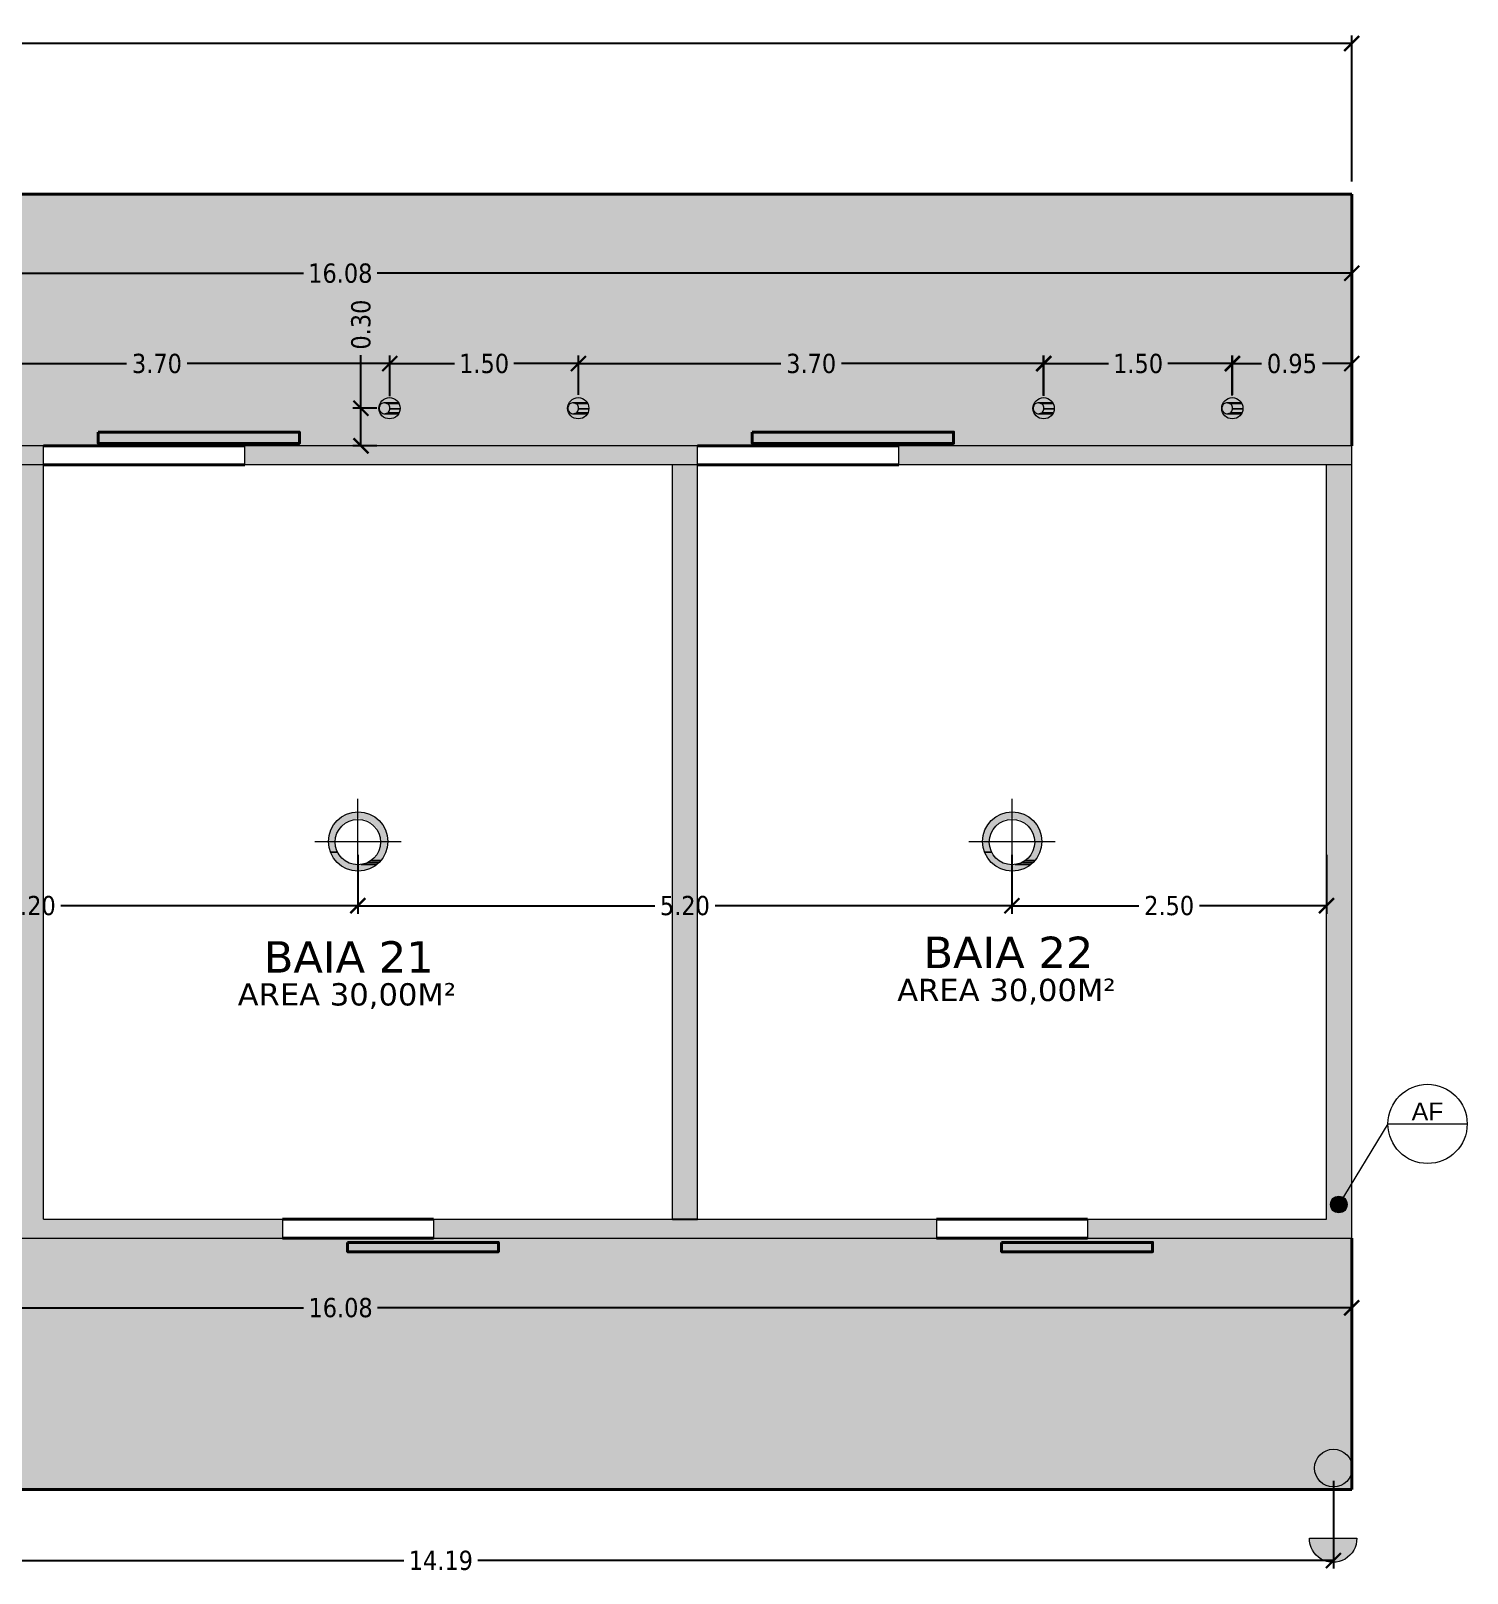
# Model space of a CAD drawing. Header units: millimetres. Extents: x 2543 to 3089, y 1295 to 1485.
# Drawn here: x 3038.11 to 3049.53, y 1411.12 to 1423.39 of the extents above; entities that cross this region are included whole.
import ezdxf

# ---------------------------------------------------------------- set-up
doc = ezdxf.new("R2010")
doc.units = ezdxf.units.MM
doc.layers.get('Defpoints').update_dxf_attribs({"lineweight": 0})
for name, color, linetype, lineweight in [('AF-Indicação coluna', 5, 'Continuous', 20), ('AF-Textos coluna', 7, 'Continuous', 20), ('ARQ. Linha Grossa', 5, 'Continuous', 40), ('ARQ. Texto', 7, 'Continuous', 0)]:
    doc.layers.add(name, color=color, linetype=linetype, lineweight=lineweight)
doc.layers.add('ARQ. Hachura', color=7, linetype='Continuous', lineweight=0, true_color=0x9e9e9e)
doc.layers.add('PDF_IM- LUMINOTÉCNICO', color=7, linetype='Continuous', true_color=0xa500a5)
doc.styles.add('ARIAL', font='arial.ttf')
doc.styles.add('NICAZA', font='verdana.ttf', dxfattribs={"width": 0.85})
doc.styles.get("Standard").update_dxf_attribs({"font": 'arial.ttf'})
doc.dimstyles.new('esc-100', dxfattribs={"dimscale": 0.85, "dimtxt": 0.18, "dimasz": 0.14, "dimexe": 0.075, "dimexo": 0.12, "dimgap": 0.06, "dimtad": 0, "dimzin": 0, "dimdsep": 46, "dimtxsty": 'NICAZA', "dimblk": 'ARCHTICK', "dimcen": 0.09, "dimclrd": 7, "dimclre": 7, "dimclrt": 7, "dimadec": 1, "dimazin": 0, "dimtfac": 1, "dimtofl": 0, "dimtmove": 0, "dimatfit": 3, "dimfxl": 1, "dimtolj": 1, "dimtzin": 0, "dimarcsym": 0})

# ---------------------------------------------------------------- blocks, each defined once
blk = doc.blocks.new('_ArchTick')
at = {"color": 0, "linetype": 'ByBlock', "const_width": 0.15}
blk.add_lwpolyline([(-0.5, -0.5), (0.5, 0.5)], dxfattribs=at)
blk = doc.blocks.new('*D173')
at = {"layer": 'AF-Indicação coluna', "color": 7, "lineweight": -2, "transparency": 16777216}
for p, q in [((3032.533, 1420.627), (3032.533, 1421.524)), ((3032.533, 1421.46), (3040.279, 1421.46)), ((3048.612, 1421.46), (3040.866, 1421.46)), ((3048.612, 1420.19), (3048.612, 1421.524))]:
    blk.add_line(p, q, dxfattribs=at)
at = {"layer": 'Defpoints', "color": 0, "transparency": 16777216}
for p in [(3048.612, 1421.46), (3032.533, 1420.525), (3048.612, 1420.088)]:
    blk.add_point(p, dxfattribs=at)
at = {"layer": 'AF-Indicação coluna', "color": 7, "lineweight": -2, "transparency": 16777216, "xscale": 0.119, "yscale": 0.119, "zscale": 0.119, "rotation": 180}
blk.add_blockref('_ArchTick', (3032.533, 1421.46), dxfattribs=at)
at = {"layer": 'AF-Indicação coluna', "color": 7, "lineweight": -2, "transparency": 16777216, "xscale": 0.119, "yscale": 0.119, "zscale": 0.119}
blk.add_blockref('_ArchTick', (3048.612, 1421.46), dxfattribs=at)
at = {"layer": 'AF-Indicação coluna', "color": 7, "transparency": 16777216, "insert": (3040.572, 1421.46), "char_height": 0.153, "attachment_point": 5, "style": 'NICAZA'}
blk.add_mtext('\\A1;16.08', dxfattribs=at)
blk = doc.blocks.new('luminaria psio')
at = {"layer": 'PDF_IM- LUMINOTÉCNICO', "transparency": 33554559}
blk.add_hatch(color=256, dxfattribs=at).paths.add_polyline_path([(0.111, 0.515), (-0.102, 0.515), (-0.135, 0.499), (-0.167, 0.499), (-0.298, 0.434), (-0.429, 0.303), (-0.445, 0.27), (-0.445, 0.254), (-0.462, 0.254), (-0.462, 0.221), (-0.478, 0.205), (-0.478, 0.172), (-0.495, 0.172), (-0.495, 0.123), (-0.511, 0.106), (-0.511, 0.074), (-0.495, 0.106), (-0.478, 0.123), (-0.478, 0.156), (-0.462, 0.172), (-0.445, 0.172), (-0.445, 0.188), (-0.429, 0.205), (-0.413, 0.205), (-0.38, 0.237), (-0.364, 0.237), (-0.364, 0.254), (-0.331, 0.254), (-0.315, 0.27), (-0.184, 0.27), (-0.167, 0.254), (-0.135, 0.254), (-0.135, 0.237), (-0.118, 0.237), (-0.086, 0.221), (-0.086, 0.205), (-0.069, 0.205), (-0.02, 0.156), (-0.02, 0.139), (-0.004, 0.123), (-0.004, 0.106), (0.013, 0.074), (0.013, -0.074), (-0.004, -0.09), (-0.004, -0.123), (-0.036, -0.155), (-0.036, -0.172), (-0.069, -0.204), (-0.086, -0.204), (-0.086, -0.221), (-0.118, -0.221), (-0.135, -0.237), (-0.167, -0.253), (-0.184, -0.253), (-0.216, -0.27), (-0.282, -0.27), (-0.315, -0.253), (-0.331, -0.253), (-0.364, -0.237), (-0.38, -0.221), (-0.396, -0.221), (-0.413, -0.204), (-0.429, -0.204), (-0.445, -0.188), (-0.445, -0.172), (-0.478, -0.139), (-0.478, -0.123), (-0.495, -0.106), (-0.495, -0.09), (-0.511, -0.074), (-0.511, -0.106), (-0.495, -0.123), (-0.495, -0.155), (-0.478, -0.172), (-0.478, -0.204), (-0.462, -0.221), (-0.462, -0.237), (-0.445, -0.253), (-0.445, -0.27), (-0.429, -0.303), (-0.396, -0.319), (-0.38, -0.352), (-0.347, -0.368), (-0.331, -0.401), (-0.135, -0.499), (-0.102, -0.499), (-0.069, -0.515), (0.078, -0.515), (0.111, -0.499), (0.144, -0.499), (0.307, -0.417), (0.356, -0.368), (0.389, -0.352), (0.405, -0.319), (0.422, -0.303), (0.438, -0.27), (0.454, -0.27), (0.454, -0.237), (0.471, -0.237), (0.471, -0.204), (0.487, -0.204), (0.487, -0.155), (0.503, -0.139), (0.503, -0.09), (0.52, -0.074), (0.52, 0.074), (0.503, 0.106), (0.503, 0.156), (0.487, 0.172), (0.487, 0.205), (0.471, 0.205), (0.471, 0.237), (0.454, 0.254), (0.454, 0.27), (0.438, 0.27), (0.405, 0.335), (0.356, 0.385), (0.323, 0.401), (0.307, 0.434), (0.176, 0.499), (0.144, 0.499)])
at = {"layer": 'PDF_IM- LUMINOTÉCNICO', "lineweight": 18}
blk.add_lwpolyline([(0.013, 0.008), (0.013, 0.057), (-0.004, 0.106), (-0.02, 0.156), (-0.053, 0.188), (-0.086, 0.221), (-0.135, 0.254), (-0.184, 0.27), (-0.233, 0.27), (-0.282, 0.27), (-0.331, 0.254), (-0.38, 0.237), (-0.429, 0.205), (-0.462, 0.172), (-0.478, 0.123), (-0.511, 0.074), (-0.511, 0.025), (-0.511, -0.024), (-0.511, -0.074), (-0.478, -0.123), (-0.462, -0.155), (-0.429, -0.204), (-0.38, -0.221), (-0.331, -0.253), (-0.282, -0.27), (-0.233, -0.27), (-0.184, -0.253), (-0.135, -0.237), (-0.086, -0.221), (-0.053, -0.188), (-0.02, -0.139), (-0.004, -0.09), (0.013, -0.041)], close=True, dxfattribs=at)
at = {"layer": 'PDF_IM- LUMINOTÉCNICO', "lineweight": 0}
for points in [[(-0.511, 0.074), (-0.511, 0.074), (-0.511, 0.074)], [(-0.511, 0.074), (-0.511, 0.074), (-0.511, 0.074)], [(0.454, 0.27), (-0.233, 0.27), (0.454, 0.27)], [(0.454, 0.27), (-0.216, 0.27), (0.454, 0.27)], [(0.454, 0.254), (-0.167, 0.254), (0.454, 0.254)], [(0.471, 0.237), (-0.135, 0.237), (0.471, 0.237)], [(-0.511, -0.024), (-0.511, -0.024), (-0.511, -0.024)], [(-0.511, -0.024), (-0.511, -0.024), (-0.511, -0.024)], [(-0.511, -0.074), (-0.511, -0.074), (-0.511, -0.074)], [(-0.511, -0.074), (-0.511, -0.074), (-0.511, -0.074)], [(-0.495, -0.09), (-0.511, -0.074), (-0.495, -0.09)], [(0.454, -0.27), (-0.216, -0.27), (0.454, -0.27)], [(0.454, -0.253), (-0.167, -0.253), (0.454, -0.253)], [(0.471, -0.221), (-0.086, -0.221), (0.471, -0.221)], [(0.52, -0.024), (0.013, -0.024), (0.52, -0.024)]]:
    blk.add_lwpolyline(points, dxfattribs=at)
at = {"layer": 'PDF_IM- LUMINOTÉCNICO', "lineweight": 18}
blk.add_circle((0, 0), 0.52, dxfattribs=at)
blk = doc.blocks.new('*D156')
at = {"color": 7, "lineweight": -2, "transparency": 16777216}
for p, q in [((3037.263, 1420.489), (3037.263, 1420.806)), ((3037.263, 1420.742), (3038.873, 1420.742)), ((3040.965, 1420.742), (3039.355, 1420.742)), ((3040.965, 1420.482), (3040.965, 1420.806))]:
    blk.add_line(p, q, dxfattribs=at)
at = {"layer": 'Defpoints', "color": 0, "transparency": 16777216}
for p in [(3040.965, 1420.742), (3037.263, 1420.387), (3040.965, 1420.38)]:
    blk.add_point(p, dxfattribs=at)
at = {"color": 7, "lineweight": -2, "transparency": 16777216, "xscale": 0.119, "yscale": 0.119, "zscale": 0.119, "rotation": 180}
blk.add_blockref('_ArchTick', (3037.263, 1420.742), dxfattribs=at)
at = {"color": 7, "lineweight": -2, "transparency": 16777216, "xscale": 0.119, "yscale": 0.119, "zscale": 0.119}
blk.add_blockref('_ArchTick', (3040.965, 1420.742), dxfattribs=at)
at = {"color": 7, "transparency": 16777216, "insert": (3039.114, 1420.742), "char_height": 0.153, "attachment_point": 5, "style": 'NICAZA'}
blk.add_mtext('\\A1;3.70', dxfattribs=at)
blk = doc.blocks.new('*D162')
at = {"color": 7, "lineweight": -2, "transparency": 16777216}
for p, q in [((3040.965, 1420.482), (3040.965, 1420.806)), ((3040.965, 1420.742), (3041.479, 1420.742)), ((3042.465, 1420.742), (3041.951, 1420.742)), ((3042.465, 1420.494), (3042.465, 1420.806))]:
    blk.add_line(p, q, dxfattribs=at)
at = {"layer": 'Defpoints', "color": 0, "transparency": 16777216}
for p in [(3042.465, 1420.742), (3040.965, 1420.38), (3042.465, 1420.392)]:
    blk.add_point(p, dxfattribs=at)
at = {"color": 7, "lineweight": -2, "transparency": 16777216, "xscale": 0.119, "yscale": 0.119, "zscale": 0.119, "rotation": 180}
blk.add_blockref('_ArchTick', (3040.965, 1420.742), dxfattribs=at)
at = {"color": 7, "lineweight": -2, "transparency": 16777216, "xscale": 0.119, "yscale": 0.119, "zscale": 0.119}
blk.add_blockref('_ArchTick', (3042.465, 1420.742), dxfattribs=at)
at = {"color": 7, "transparency": 16777216, "insert": (3041.715, 1420.742), "char_height": 0.153, "attachment_point": 5, "style": 'NICAZA'}
blk.add_mtext('\\A1;1.50', dxfattribs=at)
blk = doc.blocks.new('*D163')
at = {"color": 7, "lineweight": -2, "transparency": 16777216}
for p, q in [((3042.465, 1420.494), (3042.465, 1420.806)), ((3042.465, 1420.742), (3044.074, 1420.742)), ((3046.165, 1420.742), (3044.556, 1420.742)), ((3046.165, 1420.485), (3046.165, 1420.806))]:
    blk.add_line(p, q, dxfattribs=at)
at = {"layer": 'Defpoints', "color": 0, "transparency": 16777216}
for p in [(3046.165, 1420.742), (3042.465, 1420.392), (3046.165, 1420.383)]:
    blk.add_point(p, dxfattribs=at)
at = {"color": 7, "lineweight": -2, "transparency": 16777216, "xscale": 0.119, "yscale": 0.119, "zscale": 0.119, "rotation": 180}
blk.add_blockref('_ArchTick', (3042.465, 1420.742), dxfattribs=at)
at = {"color": 7, "lineweight": -2, "transparency": 16777216, "xscale": 0.119, "yscale": 0.119, "zscale": 0.119}
blk.add_blockref('_ArchTick', (3046.165, 1420.742), dxfattribs=at)
at = {"color": 7, "transparency": 16777216, "insert": (3044.315, 1420.742), "char_height": 0.153, "attachment_point": 5, "style": 'NICAZA'}
blk.add_mtext('\\A1;3.70', dxfattribs=at)
blk = doc.blocks.new('*D164')
at = {"color": 7, "lineweight": -2, "transparency": 16777216}
for p, q in [((3046.163, 1420.489), (3046.163, 1420.806)), ((3046.163, 1420.742), (3046.678, 1420.742)), ((3047.665, 1420.742), (3047.15, 1420.742)), ((3047.665, 1420.494), (3047.665, 1420.806))]:
    blk.add_line(p, q, dxfattribs=at)
at = {"layer": 'Defpoints', "color": 0, "transparency": 16777216}
for p in [(3047.665, 1420.742), (3046.163, 1420.387), (3047.665, 1420.392)]:
    blk.add_point(p, dxfattribs=at)
at = {"color": 7, "lineweight": -2, "transparency": 16777216, "xscale": 0.119, "yscale": 0.119, "zscale": 0.119, "rotation": 180}
blk.add_blockref('_ArchTick', (3046.163, 1420.742), dxfattribs=at)
at = {"color": 7, "lineweight": -2, "transparency": 16777216, "xscale": 0.119, "yscale": 0.119, "zscale": 0.119}
blk.add_blockref('_ArchTick', (3047.665, 1420.742), dxfattribs=at)
at = {"color": 7, "transparency": 16777216, "insert": (3046.914, 1420.742), "char_height": 0.153, "attachment_point": 5, "style": 'NICAZA'}
blk.add_mtext('\\A1;1.50', dxfattribs=at)
blk = doc.blocks.new('*D165')
at = {"color": 7, "lineweight": -2, "transparency": 16777216}
for p, q in [((3047.663, 1420.489), (3047.663, 1420.806)), ((3047.663, 1420.742), (3047.896, 1420.742)), ((3048.612, 1420.742), (3048.379, 1420.742)), ((3048.612, 1420.19), (3048.612, 1420.806))]:
    blk.add_line(p, q, dxfattribs=at)
at = {"layer": 'Defpoints', "color": 0, "transparency": 16777216}
for p in [(3048.612, 1420.742), (3047.663, 1420.387), (3048.612, 1420.088)]:
    blk.add_point(p, dxfattribs=at)
at = {"color": 7, "lineweight": -2, "transparency": 16777216, "xscale": 0.119, "yscale": 0.119, "zscale": 0.119, "rotation": 180}
blk.add_blockref('_ArchTick', (3047.663, 1420.742), dxfattribs=at)
at = {"color": 7, "lineweight": -2, "transparency": 16777216, "xscale": 0.119, "yscale": 0.119, "zscale": 0.119}
blk.add_blockref('_ArchTick', (3048.612, 1420.742), dxfattribs=at)
at = {"color": 7, "transparency": 16777216, "insert": (3048.137, 1420.742), "char_height": 0.153, "attachment_point": 5, "style": 'NICAZA'}
blk.add_mtext('\\A1;0.95', dxfattribs=at)
blk = doc.blocks.new('*D140')
at = {"color": 7, "lineweight": -2, "transparency": 16777216}
for p, q in [((3040.736, 1420.387), (3040.736, 1420.81)), ((3040.861, 1420.387), (3040.672, 1420.387)), ((3040.736, 1420.088), (3040.736, 1420.387)), ((3040.861, 1420.088), (3040.672, 1420.088))]:
    blk.add_line(p, q, dxfattribs=at)
at = {"layer": 'Defpoints', "color": 0, "transparency": 16777216}
for p in [(3040.963, 1420.387), (3040.736, 1420.088), (3040.963, 1420.088)]:
    blk.add_point(p, dxfattribs=at)
at = {"color": 7, "lineweight": -2, "transparency": 16777216, "xscale": 0.119, "yscale": 0.119, "zscale": 0.119}
for p, rotation in [((3040.736, 1420.387), 90), ((3040.736, 1420.088), 270)]:
    blk.add_blockref('_ArchTick', p, dxfattribs=dict(at, rotation=rotation))
at = {"color": 7, "transparency": 16777216, "insert": (3040.736, 1421.052), "char_height": 0.153, "attachment_point": 5, "rotation": 90, "style": 'NICAZA'}
blk.add_mtext('\\A1;0.30', dxfattribs=at)
blk = doc.blocks.new('*D141')
at = {"layer": 'AF-Indicação coluna', "color": 7, "lineweight": -2, "transparency": 16777216}
for p, q in [((3048.612, 1413.686), (3048.612, 1413.17)), ((3032.536, 1413.249), (3032.536, 1413.17)), ((3032.536, 1413.234), (3040.28, 1413.234)), ((3048.612, 1413.234), (3040.867, 1413.234))]:
    blk.add_line(p, q, dxfattribs=at)
at = {"layer": 'Defpoints', "color": 0, "transparency": 16777216}
for p in [(3048.612, 1413.788), (3032.536, 1413.351), (3048.612, 1413.234)]:
    blk.add_point(p, dxfattribs=at)
at = {"layer": 'AF-Indicação coluna', "color": 7, "lineweight": -2, "transparency": 16777216, "xscale": 0.119, "yscale": 0.119, "zscale": 0.119, "rotation": 180}
blk.add_blockref('_ArchTick', (3032.536, 1413.234), dxfattribs=at)
at = {"layer": 'AF-Indicação coluna', "color": 7, "lineweight": -2, "transparency": 16777216, "xscale": 0.119, "yscale": 0.119, "zscale": 0.119}
blk.add_blockref('_ArchTick', (3048.612, 1413.234), dxfattribs=at)
at = {"layer": 'AF-Indicação coluna', "color": 7, "transparency": 16777216, "insert": (3040.574, 1413.234), "char_height": 0.153, "attachment_point": 5, "style": 'NICAZA'}
blk.add_mtext('\\A1;16.08', dxfattribs=at)
blk = doc.blocks.new('*D130')
at = {"color": 7, "lineweight": -2, "transparency": 16777216}
for p, q in [((2991.262, 1422.19), (2991.262, 1423.351)), ((3048.612, 1422.19), (3048.612, 1423.351)), ((2991.262, 1423.288), (3019.64, 1423.288)), ((3048.612, 1423.288), (3020.233, 1423.288))]:
    blk.add_line(p, q, dxfattribs=at)
at = {"layer": 'Defpoints', "color": 0, "transparency": 16777216}
for p in [(3048.612, 1423.288), (2991.262, 1422.088), (3048.612, 1422.088)]:
    blk.add_point(p, dxfattribs=at)
at = {"color": 7, "lineweight": -2, "transparency": 16777216, "xscale": 0.119, "yscale": 0.119, "zscale": 0.119, "rotation": 180}
blk.add_blockref('_ArchTick', (2991.262, 1423.288), dxfattribs=at)
at = {"color": 7, "lineweight": -2, "transparency": 16777216, "xscale": 0.119, "yscale": 0.119, "zscale": 0.119}
blk.add_blockref('_ArchTick', (3048.612, 1423.288), dxfattribs=at)
at = {"color": 7, "transparency": 16777216, "insert": (3019.937, 1423.288), "char_height": 0.153, "attachment_point": 5, "style": 'NICAZA'}
blk.add_mtext('\\A1;57.35', dxfattribs=at)
blk = doc.blocks.new('PONTOLUZTETO')
at = {"layer": 'PDF_IM- LUMINOTÉCNICO', "transparency": 33554559}
h = blk.add_hatch(color=256, dxfattribs=at)
h.paths.add_polyline_path([(0.262, -0.393), (0.278, -0.36), (0.294, -0.36), (0.294, -0.344), (0.311, -0.344), (0.393, -0.262), (0.393, -0.245), (0.409, -0.229), (0.409, -0.213), (0.425, -0.196), (0.442, -0.164), (0.442, -0.131), (0.458, -0.131), (0.458, -0.049), (0.474, -0.033), (0.474, 0.033), (0.458, 0.065), (0.458, 0.131), (0.442, 0.147), (0.442, 0.18), (0.425, 0.196), (0.409, 0.229), (0.409, 0.245), (0.376, 0.278), (0.376, 0.294), (0.344, 0.327), (0.327, 0.327), (0.327, 0.344), (0.311, 0.36), (0.294, 0.36), (0.294, 0.376), (0.278, 0.376), (0.262, 0.393), (0.131, 0.458), (0.098, 0.458), (0.065, 0.474), (-0.065, 0.474), (-0.098, 0.458), (-0.131, 0.458), (-0.229, 0.409), (-0.245, 0.393), (-0.278, 0.376), (-0.294, 0.376), (-0.294, 0.36), (-0.311, 0.36), (-0.311, 0.344), (-0.327, 0.344), (-0.327, 0.327), (-0.344, 0.327), (-0.344, 0.311), (-0.36, 0.311), (-0.376, 0.294), (-0.376, 0.262), (-0.393, 0.262), (-0.393, 0.245), (-0.409, 0.229), (-0.425, 0.196), (-0.425, 0.18), (-0.442, 0.164), (-0.442, 0.115), (-0.458, 0.098), (-0.458, -0.098), (-0.442, -0.115), (-0.442, -0.164), (-0.425, -0.164), (-0.425, -0.196), (-0.393, -0.229), (-0.393, -0.245), (-0.376, -0.262), (-0.376, -0.278), (-0.36, -0.294), (-0.344, -0.294), (-0.344, -0.311), (-0.327, -0.327), (-0.311, -0.327), (-0.311, -0.344), (-0.294, -0.344), (-0.294, -0.36), (-0.278, -0.36), (-0.229, -0.409), (-0.196, -0.425), (-0.164, -0.425), (-0.098, -0.458), (0.098, -0.458), (0.164, -0.425), (0.196, -0.425)])
h.paths.add_polyline_path([(-0.049, -0.36), (-0.065, -0.344), (-0.098, -0.344), (-0.131, -0.327), (-0.147, -0.327), (-0.18, -0.311), (-0.196, -0.294), (-0.213, -0.294), (-0.278, -0.229), (-0.278, -0.213), (-0.294, -0.213), (-0.311, -0.196), (-0.327, -0.164), (-0.327, -0.131), (-0.344, -0.131), (-0.344, -0.082), (-0.36, -0.065), (-0.36, 0.065), (-0.344, 0.098), (-0.344, 0.131), (-0.327, 0.147), (-0.327, 0.18), (-0.311, 0.196), (-0.294, 0.229), (-0.278, 0.229), (-0.278, 0.245), (-0.262, 0.262), (-0.245, 0.262), (-0.229, 0.278), (-0.229, 0.294), (-0.213, 0.311), (-0.196, 0.311), (-0.18, 0.327), (-0.147, 0.327), (-0.147, 0.344), (-0.131, 0.344), (-0.098, 0.36), (-0.049, 0.36), (-0.016, 0.376), (0.016, 0.376), (0.049, 0.36), (0.098, 0.36), (0.131, 0.344), (0.164, 0.344), (0.164, 0.327), (0.18, 0.327), (0.196, 0.311), (0.213, 0.311), (0.229, 0.294), (0.229, 0.278), (0.262, 0.262), (0.294, 0.229), (0.311, 0.196), (0.327, 0.18), (0.327, 0.164), (0.344, 0.147), (0.344, 0.115), (0.36, 0.098), (0.36, -0.098), (0.344, -0.115), (0.344, -0.131), (0.311, -0.196), (0.262, -0.245), (0.262, -0.262), (0.229, -0.278), (0.213, -0.294), (0.196, -0.294), (0.164, -0.327), (0.131, -0.327), (0.098, -0.344), (0.082, -0.344), (0.049, -0.36)], flags=0)
at = {"layer": 'PDF_IM- LUMINOTÉCNICO', "lineweight": 18}
for points in [[(0, -0.687), (0, 0.687)], [(0.687, 0), (-0.687, 0)]]:
    blk.add_lwpolyline(points, dxfattribs=at)
at = {"layer": 'PDF_IM- LUMINOTÉCNICO', "lineweight": 0}
for points in [[(-0.327, -0.164), (-0.442, -0.164), (-0.327, -0.164)], [(0.294, -0.36), (0.049, -0.36), (0.294, -0.36)], [(0.327, -0.327), (0.164, -0.327), (0.327, -0.327)], [(0.36, -0.294), (0.213, -0.294), (0.36, -0.294)]]:
    blk.add_lwpolyline(points, dxfattribs=at)
at = {"layer": 'PDF_IM- LUMINOTÉCNICO', "lineweight": 18}
for centre, radius in [((0.003, 0.008), 0.471), ((-0.001, -0.002), 0.361)]:
    blk.add_circle(centre, radius, dxfattribs=at)
blk = doc.blocks.new('*D113')
at = {"color": 7, "lineweight": -2, "transparency": 16777216}
for p, q in [((3035.511, 1416.835), (3035.511, 1416.367)), ((3040.711, 1416.835), (3040.711, 1416.367)), ((3035.511, 1416.431), (3037.871, 1416.431)), ((3040.711, 1416.431), (3038.351, 1416.431))]:
    blk.add_line(p, q, dxfattribs=at)
at = {"layer": 'Defpoints', "color": 0, "transparency": 16777216}
for p in [(3035.511, 1416.937), (3040.711, 1416.937), (3040.711, 1416.431)]:
    blk.add_point(p, dxfattribs=at)
at = {"color": 7, "lineweight": -2, "transparency": 16777216, "xscale": 0.119, "yscale": 0.119, "zscale": 0.119, "rotation": 180}
blk.add_blockref('_ArchTick', (3035.511, 1416.431), dxfattribs=at)
at = {"color": 7, "lineweight": -2, "transparency": 16777216, "xscale": 0.119, "yscale": 0.119, "zscale": 0.119}
blk.add_blockref('_ArchTick', (3040.711, 1416.431), dxfattribs=at)
at = {"color": 7, "transparency": 16777216, "insert": (3038.111, 1416.431), "char_height": 0.153, "attachment_point": 5, "style": 'NICAZA'}
blk.add_mtext('\\A1;5.20', dxfattribs=at)
blk = doc.blocks.new('*D114')
at = {"color": 7, "lineweight": -2, "transparency": 16777216}
for p, q in [((3040.711, 1416.835), (3040.711, 1416.367)), ((3045.911, 1416.835), (3045.911, 1416.367)), ((3040.711, 1416.431), (3043.071, 1416.431)), ((3045.911, 1416.431), (3043.551, 1416.431))]:
    blk.add_line(p, q, dxfattribs=at)
at = {"layer": 'Defpoints', "color": 0, "transparency": 16777216}
for p in [(3040.711, 1416.937), (3045.911, 1416.937), (3045.911, 1416.431)]:
    blk.add_point(p, dxfattribs=at)
at = {"color": 7, "lineweight": -2, "transparency": 16777216, "xscale": 0.119, "yscale": 0.119, "zscale": 0.119, "rotation": 180}
blk.add_blockref('_ArchTick', (3040.711, 1416.431), dxfattribs=at)
at = {"color": 7, "lineweight": -2, "transparency": 16777216, "xscale": 0.119, "yscale": 0.119, "zscale": 0.119}
blk.add_blockref('_ArchTick', (3045.911, 1416.431), dxfattribs=at)
at = {"color": 7, "transparency": 16777216, "insert": (3043.311, 1416.431), "char_height": 0.153, "attachment_point": 5, "style": 'NICAZA'}
blk.add_mtext('\\A1;5.20', dxfattribs=at)
blk = doc.blocks.new('*D115')
at = {"color": 7, "lineweight": -2, "transparency": 16777216}
for p, q in [((3045.911, 1416.835), (3045.911, 1416.367)), ((3048.412, 1416.836), (3048.412, 1416.367)), ((3045.911, 1416.431), (3046.92, 1416.431)), ((3048.412, 1416.431), (3047.403, 1416.431))]:
    blk.add_line(p, q, dxfattribs=at)
at = {"layer": 'Defpoints', "color": 0, "transparency": 16777216}
for p in [(3045.911, 1416.937), (3048.412, 1416.938), (3048.412, 1416.431)]:
    blk.add_point(p, dxfattribs=at)
at = {"color": 7, "lineweight": -2, "transparency": 16777216, "xscale": 0.119, "yscale": 0.119, "zscale": 0.119, "rotation": 180}
blk.add_blockref('_ArchTick', (3045.911, 1416.431), dxfattribs=at)
at = {"color": 7, "lineweight": -2, "transparency": 16777216, "xscale": 0.119, "yscale": 0.119, "zscale": 0.119}
blk.add_blockref('_ArchTick', (3048.412, 1416.431), dxfattribs=at)
at = {"color": 7, "transparency": 16777216, "insert": (3047.161, 1416.431), "char_height": 0.153, "attachment_point": 5, "style": 'NICAZA'}
blk.add_mtext('\\A1;2.50', dxfattribs=at)
blk = doc.blocks.new('*D256')
at = {"color": 7, "lineweight": -2, "transparency": 16777216}
for p, q in [((3034.274, 1411.857), (3034.274, 1411.16)), ((3048.467, 1411.857), (3048.467, 1411.16)), ((3034.274, 1411.224), (3041.078, 1411.224)), ((3048.467, 1411.224), (3041.664, 1411.224))]:
    blk.add_line(p, q, dxfattribs=at)
at = {"layer": 'Defpoints', "color": 0, "transparency": 16777216}
for p in [(3034.274, 1411.959), (3048.467, 1411.959), (3048.467, 1411.224)]:
    blk.add_point(p, dxfattribs=at)
at = {"color": 7, "lineweight": -2, "transparency": 16777216, "xscale": 0.119, "yscale": 0.119, "zscale": 0.119, "rotation": 180}
blk.add_blockref('_ArchTick', (3034.274, 1411.224), dxfattribs=at)
at = {"color": 7, "lineweight": -2, "transparency": 16777216, "xscale": 0.119, "yscale": 0.119, "zscale": 0.119}
blk.add_blockref('_ArchTick', (3048.467, 1411.224), dxfattribs=at)
at = {"color": 7, "transparency": 16777216, "insert": (3041.371, 1411.224), "char_height": 0.153, "attachment_point": 5, "style": 'NICAZA'}
blk.add_mtext('\\A1;14.19', dxfattribs=at)
blk = doc.blocks.new('arandela')
at = {"layer": 'PDF_IM- LUMINOTÉCNICO', "transparency": 33554559}
blk.add_hatch(color=256, dxfattribs=at).paths.add_polyline_path([(1.211, 0.507), (1.096, 0.507), (1.096, -0.524), (1.178, -0.524), (1.211, -0.507), (1.243, -0.507), (1.407, -0.425), (1.456, -0.376), (1.489, -0.36), (1.505, -0.327), (1.521, -0.311), (1.538, -0.278), (1.571, -0.245), (1.571, -0.213), (1.603, -0.147), (1.603, -0.115), (1.62, -0.082), (1.62, 0.065), (1.603, 0.098), (1.603, 0.131), (1.571, 0.196), (1.571, 0.229), (1.538, 0.262), (1.505, 0.327), (1.456, 0.376), (1.423, 0.393), (1.407, 0.425), (1.276, 0.491), (1.243, 0.491)])
at = {"layer": 'PDF_IM- LUMINOTÉCNICO', "lineweight": 18}
blk.add_lwpolyline([(1.096, -0.524), (1.096, 0.507, -1.019027)], format="xyb", close=True, dxfattribs=at)
blk.add_lwpolyline([(1.096, 0), (0, 0)], dxfattribs=at)

msp = doc.modelspace()

# ---------------------------------------------------------------- hatches: boundary and pattern name
at = {"true_color": 0xffffff}
h = msp.add_hatch(color=7, dxfattribs=at)
h.dxf.hatch_style = 1
h.paths.add_polyline_path([(3048.576, 1414.055, 1), (3048.445, 1414.055, 1)])
at = {"layer": 'ARQ. Hachura', "transparency": 33554587}
h = msp.add_hatch(color=9, dxfattribs=at)
h.dxf.hatch_style = 1
h.paths.add_polyline_path([(3048.612, 1422.088), (2991.262, 1422.088), (2991.262, 1420.088), (3048.612, 1420.088)])
at = {"layer": 'ARQ. Hachura', "true_color": 0x636466, "transparency": 33554630}
h = msp.add_hatch(color=251, dxfattribs=at)
h.dxf.hatch_style = 1
h.paths.add_polyline_path([(2996.612, 1420.088), (2993.012, 1420.088), (2993.012, 1419.938), (2996.612, 1419.938)])
h.paths.add_polyline_path([(2991.412, 1419.938), (2991.412, 1420.088), (2991.262, 1420.088), (2991.268, 1414.055, -1), (2991.4, 1414.055)], flags=17)
h.paths.add_polyline_path([(3001.812, 1420.088), (2998.212, 1420.088), (2998.212, 1419.938), (3001.812, 1419.938)])
h.paths.add_polyline_path([(2991.4, 1414.055), (2991.412, 1419.938), (2991.412, 1413.788), (2991.262, 1413.788), (2991.262, 1420.088), (2991.268, 1414.055, -1.001048)])
h.paths.add_polyline_path([(3007.012, 1420.088), (3003.412, 1420.088), (3003.412, 1419.938), (3007.012, 1419.938)])
h.paths.add_polyline_path([(3012.212, 1420.088), (3008.612, 1420.088), (3008.612, 1419.938), (3012.212, 1419.938)])
h.paths.add_polyline_path([(3017.412, 1420.088), (3013.812, 1420.088), (3013.812, 1419.938), (3017.412, 1419.938)])
h.paths.add_polyline_path([(3022.612, 1420.088), (3019.012, 1420.088), (3019.012, 1419.938), (3022.612, 1419.938)])
h.paths.add_polyline_path([(3027.812, 1420.088), (3024.212, 1420.088), (3024.212, 1419.938), (3027.812, 1419.938)])
h.paths.add_polyline_path([(3033.012, 1420.088), (3029.412, 1420.088), (3029.412, 1419.938), (3033.012, 1419.938)])
h.paths.add_polyline_path([(3038.212, 1420.088), (3034.612, 1420.088), (3034.612, 1419.938), (3038.212, 1419.938)])
h.paths.add_polyline_path([(3043.412, 1420.088), (3039.812, 1420.088), (3039.812, 1419.938), (3043.412, 1419.938)])
h.paths.add_polyline_path([(3048.612, 1420.088), (3045.012, 1420.088), (3045.012, 1419.938), (3048.612, 1419.938)])
at = {"layer": 'ARQ. Hachura', "true_color": 0x636466, "transparency": 33554521}
h = msp.add_hatch(color=251, dxfattribs=at)
h.dxf.hatch_style = 1
h.paths.add_polyline_path([(2998.512, 1413.938), (2996.562, 1413.938), (2994.512, 1413.938), (2994.512, 1413.788), (2998.512, 1413.788)])
h.paths.add_polyline_path([(2996.612, 1419.938), (2996.412, 1419.938), (2996.412, 1413.938), (2996.562, 1413.938), (2996.612, 1413.938)])
h.paths.add_polyline_path([(2993.312, 1413.938), (2991.412, 1413.938), (2991.412, 1413.788), (2993.312, 1413.788)])
h.paths.add_polyline_path([(3003.712, 1413.938), (3001.712, 1413.938), (2999.712, 1413.938), (2999.712, 1413.788), (3003.712, 1413.788)])
h.paths.add_polyline_path([(3001.812, 1419.938), (3001.612, 1419.938), (3001.612, 1413.938), (3001.712, 1413.938), (3001.812, 1413.938)])
h.paths.add_polyline_path([(3008.912, 1413.938), (3006.862, 1413.938), (3004.912, 1413.938), (3004.912, 1413.788), (3008.912, 1413.788)])
h.paths.add_polyline_path([(3007.012, 1419.938), (3006.812, 1419.938), (3006.812, 1413.938), (3006.862, 1413.938), (3007.012, 1413.938)])
h.paths.add_polyline_path([(3012.212, 1419.938), (3012.012, 1419.938), (3012.012, 1413.938), (3012.212, 1413.938)])
h.paths.add_polyline_path([(3014.112, 1413.938), (3012.212, 1413.938), (3012.012, 1413.938), (3010.112, 1413.938), (3010.112, 1413.788), (3014.112, 1413.788)])
h.paths.add_polyline_path([(3017.412, 1419.938), (3017.212, 1419.938), (3017.212, 1413.938), (3015.312, 1413.938), (3015.312, 1413.788), (3019.312, 1413.788), (3019.312, 1413.938), (3017.412, 1413.938)])
h.paths.add_polyline_path([(3022.612, 1419.938), (3022.412, 1419.938), (3022.412, 1413.938), (3020.512, 1413.938), (3020.512, 1413.788), (3024.512, 1413.788), (3024.512, 1413.938), (3022.612, 1413.938)])
h.paths.add_polyline_path([(3027.812, 1419.938), (3027.612, 1419.938), (3027.612, 1413.938), (3025.712, 1413.938), (3025.712, 1413.788), (3029.712, 1413.788), (3029.712, 1413.938), (3027.812, 1413.938)])
h.paths.add_polyline_path([(3033.012, 1419.938), (3032.812, 1419.938), (3032.812, 1413.938), (3030.912, 1413.938), (3030.912, 1413.788), (3034.912, 1413.788), (3034.912, 1413.938), (3033.012, 1413.938)])
h.paths.add_polyline_path([(3038.212, 1419.938), (3038.012, 1419.938), (3038.012, 1413.938), (3036.112, 1413.938), (3036.112, 1413.788), (3040.112, 1413.788), (3040.112, 1413.938), (3038.212, 1413.938)])
h.paths.add_polyline_path([(3043.412, 1419.938), (3043.212, 1419.938), (3043.212, 1413.938), (3043.412, 1413.938)])
h.paths.add_polyline_path([(3045.312, 1413.938), (3043.412, 1413.938), (3043.212, 1413.938), (3041.312, 1413.938), (3041.312, 1413.788), (3045.312, 1413.788)])
at = {"layer": 'ARQ. Hachura', "true_color": 0x636466, "transparency": 33554630}
h = msp.add_hatch(color=251, dxfattribs=at)
h.dxf.hatch_style = 1
h.paths.add_polyline_path([(3048.612, 1419.938), (3048.412, 1419.938), (3048.412, 1413.938), (3046.512, 1413.938), (3046.512, 1413.788), (3048.612, 1413.788)])
at = {"layer": 'ARQ. Hachura', "transparency": 33554587}
h = msp.add_hatch(color=9, dxfattribs=at)
h.dxf.hatch_style = 1
h.paths.add_polyline_path([(3048.612, 1413.788), (2991.262, 1413.788), (2991.262, 1411.788), (3048.612, 1411.788)])

# ---------------------------------------------------------------- linework, layer by layer
msp.add_line((3043.212, 1413.938), (3043.412, 1413.938))
at = {"layer": 'AF-Indicação coluna'}
for p, q in [((3038.212, 1420.088), (3034.612, 1420.088)), ((3038.212, 1419.938), (3038.212, 1420.088)), ((3038.212, 1413.938), (3038.212, 1420.088)), ((3043.412, 1420.088), (3039.812, 1420.088)), ((3039.812, 1419.938), (3039.812, 1420.088)), ((3043.412, 1419.938), (3043.412, 1420.088)), ((3043.412, 1413.938), (3043.412, 1420.088)), ((3048.612, 1420.088), (3045.012, 1420.088)), ((3045.012, 1419.938), (3045.012, 1420.088)), ((3048.612, 1419.938), (3048.612, 1420.088)), ((3048.612, 1413.788), (3048.612, 1420.088)), ((3038.212, 1419.938), (3034.612, 1419.938)), ((3043.412, 1419.938), (3039.812, 1419.938)), ((3043.212, 1413.938), (3043.212, 1419.938)), ((3048.612, 1419.938), (3045.012, 1419.938)), ((3048.412, 1413.938), (3048.412, 1419.938)), ((3048.9, 1414.696), (3048.51, 1414.055)), ((3048.9, 1414.696), (3049.53, 1414.696)), ((3038.212, 1413.938), (3040.112, 1413.938)), ((3040.112, 1413.938), (3040.112, 1413.788)), ((3041.312, 1413.938), (3043.212, 1413.938)), ((3041.312, 1413.938), (3041.312, 1413.788)), ((3043.412, 1413.938), (3045.312, 1413.938)), ((3045.312, 1413.938), (3045.312, 1413.788)), ((3046.512, 1413.938), (3048.412, 1413.938)), ((3046.512, 1413.938), (3046.512, 1413.788)), ((3036.112, 1413.788), (3040.112, 1413.788)), ((3041.312, 1413.788), (3045.312, 1413.788)), ((3046.512, 1413.788), (3048.612, 1413.788))]:
    msp.add_line(p, q, dxfattribs=at)
for centre, radius in [((3049.215, 1414.696), 0.315), ((3048.51, 1414.055), 0.0659), ((3048.467, 1411.959), 0.15)]:
    msp.add_circle(centre, radius, dxfattribs=at)
at = {"layer": 'ARQ. Linha Grossa', "color": 251, "true_color": 0x636466}
for p, q in [((3048.612, 1422.088), (2991.262, 1422.088)), ((3048.612, 1420.088), (3048.612, 1422.088)), ((3038.212, 1420.088), (3039.812, 1420.088)), ((3043.412, 1420.088), (3045.012, 1420.088)), ((3039.812, 1419.938), (3038.212, 1419.938)), ((3045.012, 1419.938), (3043.412, 1419.938)), ((3040.112, 1413.938), (3041.312, 1413.938)), ((3045.312, 1413.938), (3046.512, 1413.938)), ((3041.312, 1413.788), (3040.112, 1413.788)), ((3046.512, 1413.788), (3045.312, 1413.788)), ((3048.612, 1413.788), (3048.612, 1411.788)), ((2991.262, 1411.788), (3048.612, 1411.788))]:
    msp.add_line(p, q, dxfattribs=at)
for points in [[(3038.647, 1420.197), (3040.247, 1420.197), (3040.247, 1420.107), (3038.647, 1420.107)], [(3043.847, 1420.197), (3045.447, 1420.197), (3045.447, 1420.107), (3043.847, 1420.107)], [(3040.629, 1413.754), (3041.829, 1413.754), (3041.829, 1413.68), (3040.629, 1413.68)], [(3045.829, 1413.754), (3047.029, 1413.754), (3047.029, 1413.68), (3045.829, 1413.68)]]:
    msp.add_lwpolyline(points, close=True, dxfattribs=at)

# ---------------------------------------------------------------- block references
at = {"layer": 'ARQ. Linha Grossa'}
for name, p, xscale, yscale, zscale in [('luminaria psio', (3040.963, 1420.387), 0.1626700142454813, 0.1626700142454813, 0.1626700142454813), ('luminaria psio', (3042.463, 1420.387), 0.1626700142454813, 0.1626700142454813, 0.1626700142454813), ('luminaria psio', (3046.163, 1420.387), 0.1626700142454813, 0.1626700142454813, 0.1626700142454813), ('luminaria psio', (3047.663, 1420.387), 0.1626700142454813, 0.1626700142454813, 0.1626700142454813), ('PONTOLUZTETO', (3040.712, 1416.938), 0.5, 0.5, 0.5), ('PONTOLUZTETO', (3045.912, 1416.938), 0.5, 0.5, 0.5)]:
    msp.add_blockref(name, p, dxfattribs=dict(at, xscale=xscale, yscale=yscale, zscale=zscale))
at = {"layer": 'ARQ. Linha Grossa', "xscale": 0.3650523665493891, "yscale": 0.3650523665493891, "zscale": 0.3650523665493891, "rotation": 270}
msp.add_blockref('arandela', (3048.467, 1411.802), dxfattribs=at)

# ---------------------------------------------------------------- texts
at = {"layer": 'AF-Textos coluna', "insert": (3049.215, 1414.725), "char_height": 0.1412, "width": 0.67776, "attachment_point": 8, "line_spacing_factor": 0.798, "style": 'ARIAL'}
msp.add_mtext('AF', dxfattribs=at)
at = {"layer": 'ARQ. Texto', "attachment_point": 1}
for s, insert, char_height, width in [('{\\fVerdana|b0|i0|c0|p34;BAIA 22}', (3045.208, 1416.185), 0.24977, 7.20832), ('{\\fVerdana|b0|i0|c0|p34;BAIA 21}', (3039.964, 1416.149), 0.24977, 7.20832), ('{\\fVerdana|b0|i0|c0|p34;AREA 30,00M²}', (3039.756, 1415.815), 0.17726, 5.11574), ('{\\fVerdana|b0|i0|c0|p34;AREA 30,00M²}', (3044.999, 1415.85), 0.17726, 5.11574)]:
    msp.add_mtext(s, dxfattribs=dict(at, insert=insert, char_height=char_height, width=width))

# ---------------------------------------------------------------- dimensions: what is measured, and where the dimension line sits
for base, p1, p2, picture, middle in [((3048.612, 1423.288), (2991.262, 1422.088), (3048.612, 1422.088), '*D130', (3019.937, 1423.288)), ((3040.965, 1420.742), (3037.263, 1420.387), (3040.965, 1420.38), '*D156', (3039.114, 1420.742)), ((3042.465, 1420.742), (3040.965, 1420.38), (3042.465, 1420.392), '*D162', (3041.715, 1420.742)), ((3046.165, 1420.742), (3042.465, 1420.392), (3046.165, 1420.383), '*D163', (3044.315, 1420.742)), ((3047.665, 1420.742), (3046.163, 1420.387), (3047.665, 1420.392), '*D164', (3046.914, 1420.742)), ((3048.612, 1420.742), (3047.663, 1420.387), (3048.612, 1420.088), '*D165', (3048.137, 1420.742)), ((3040.711, 1416.431), (3035.511, 1416.937), (3040.711, 1416.937), '*D113', (3038.111, 1416.431)), ((3045.911, 1416.431), (3040.711, 1416.937), (3045.911, 1416.937), '*D114', (3043.311, 1416.431)), ((3048.412, 1416.431), (3045.911, 1416.937), (3048.412, 1416.938), '*D115', (3047.161, 1416.431)), ((3048.467, 1411.224), (3034.274, 1411.959), (3048.467, 1411.959), '*D256', (3041.371, 1411.224))]:
    dim = msp.add_linear_dim(base=base, p1=p1, p2=p2, dimstyle='esc-100')
    dim.commit()
    dim.dimension.update_dxf_attribs({"geometry": picture, "text_midpoint": middle})
dim = msp.add_linear_dim(base=(3040.736, 1420.088), p1=(3040.963, 1420.387), p2=(3040.963, 1420.088), angle=90, dimstyle='esc-100')
dim.commit()
dim.dimension.update_dxf_attribs({"geometry": '*D140', "text_midpoint": (3040.736, 1421.052), "dimtype": 160})
at = {"layer": 'AF-Indicação coluna'}
for base, p1, p2, picture, middle in [((3048.612, 1421.46), (3032.533, 1420.525), (3048.612, 1420.088), '*D173', (3040.572, 1421.46)), ((3048.612, 1413.234), (3032.536, 1413.351), (3048.612, 1413.788), '*D141', (3040.574, 1413.234))]:
    dim = msp.add_linear_dim(base=base, p1=p1, p2=p2, dimstyle='esc-100', dxfattribs=at)
    dim.commit()
    dim.dimension.update_dxf_attribs({"geometry": picture, "text_midpoint": middle})

doc.saveas('drawing.dxf')
